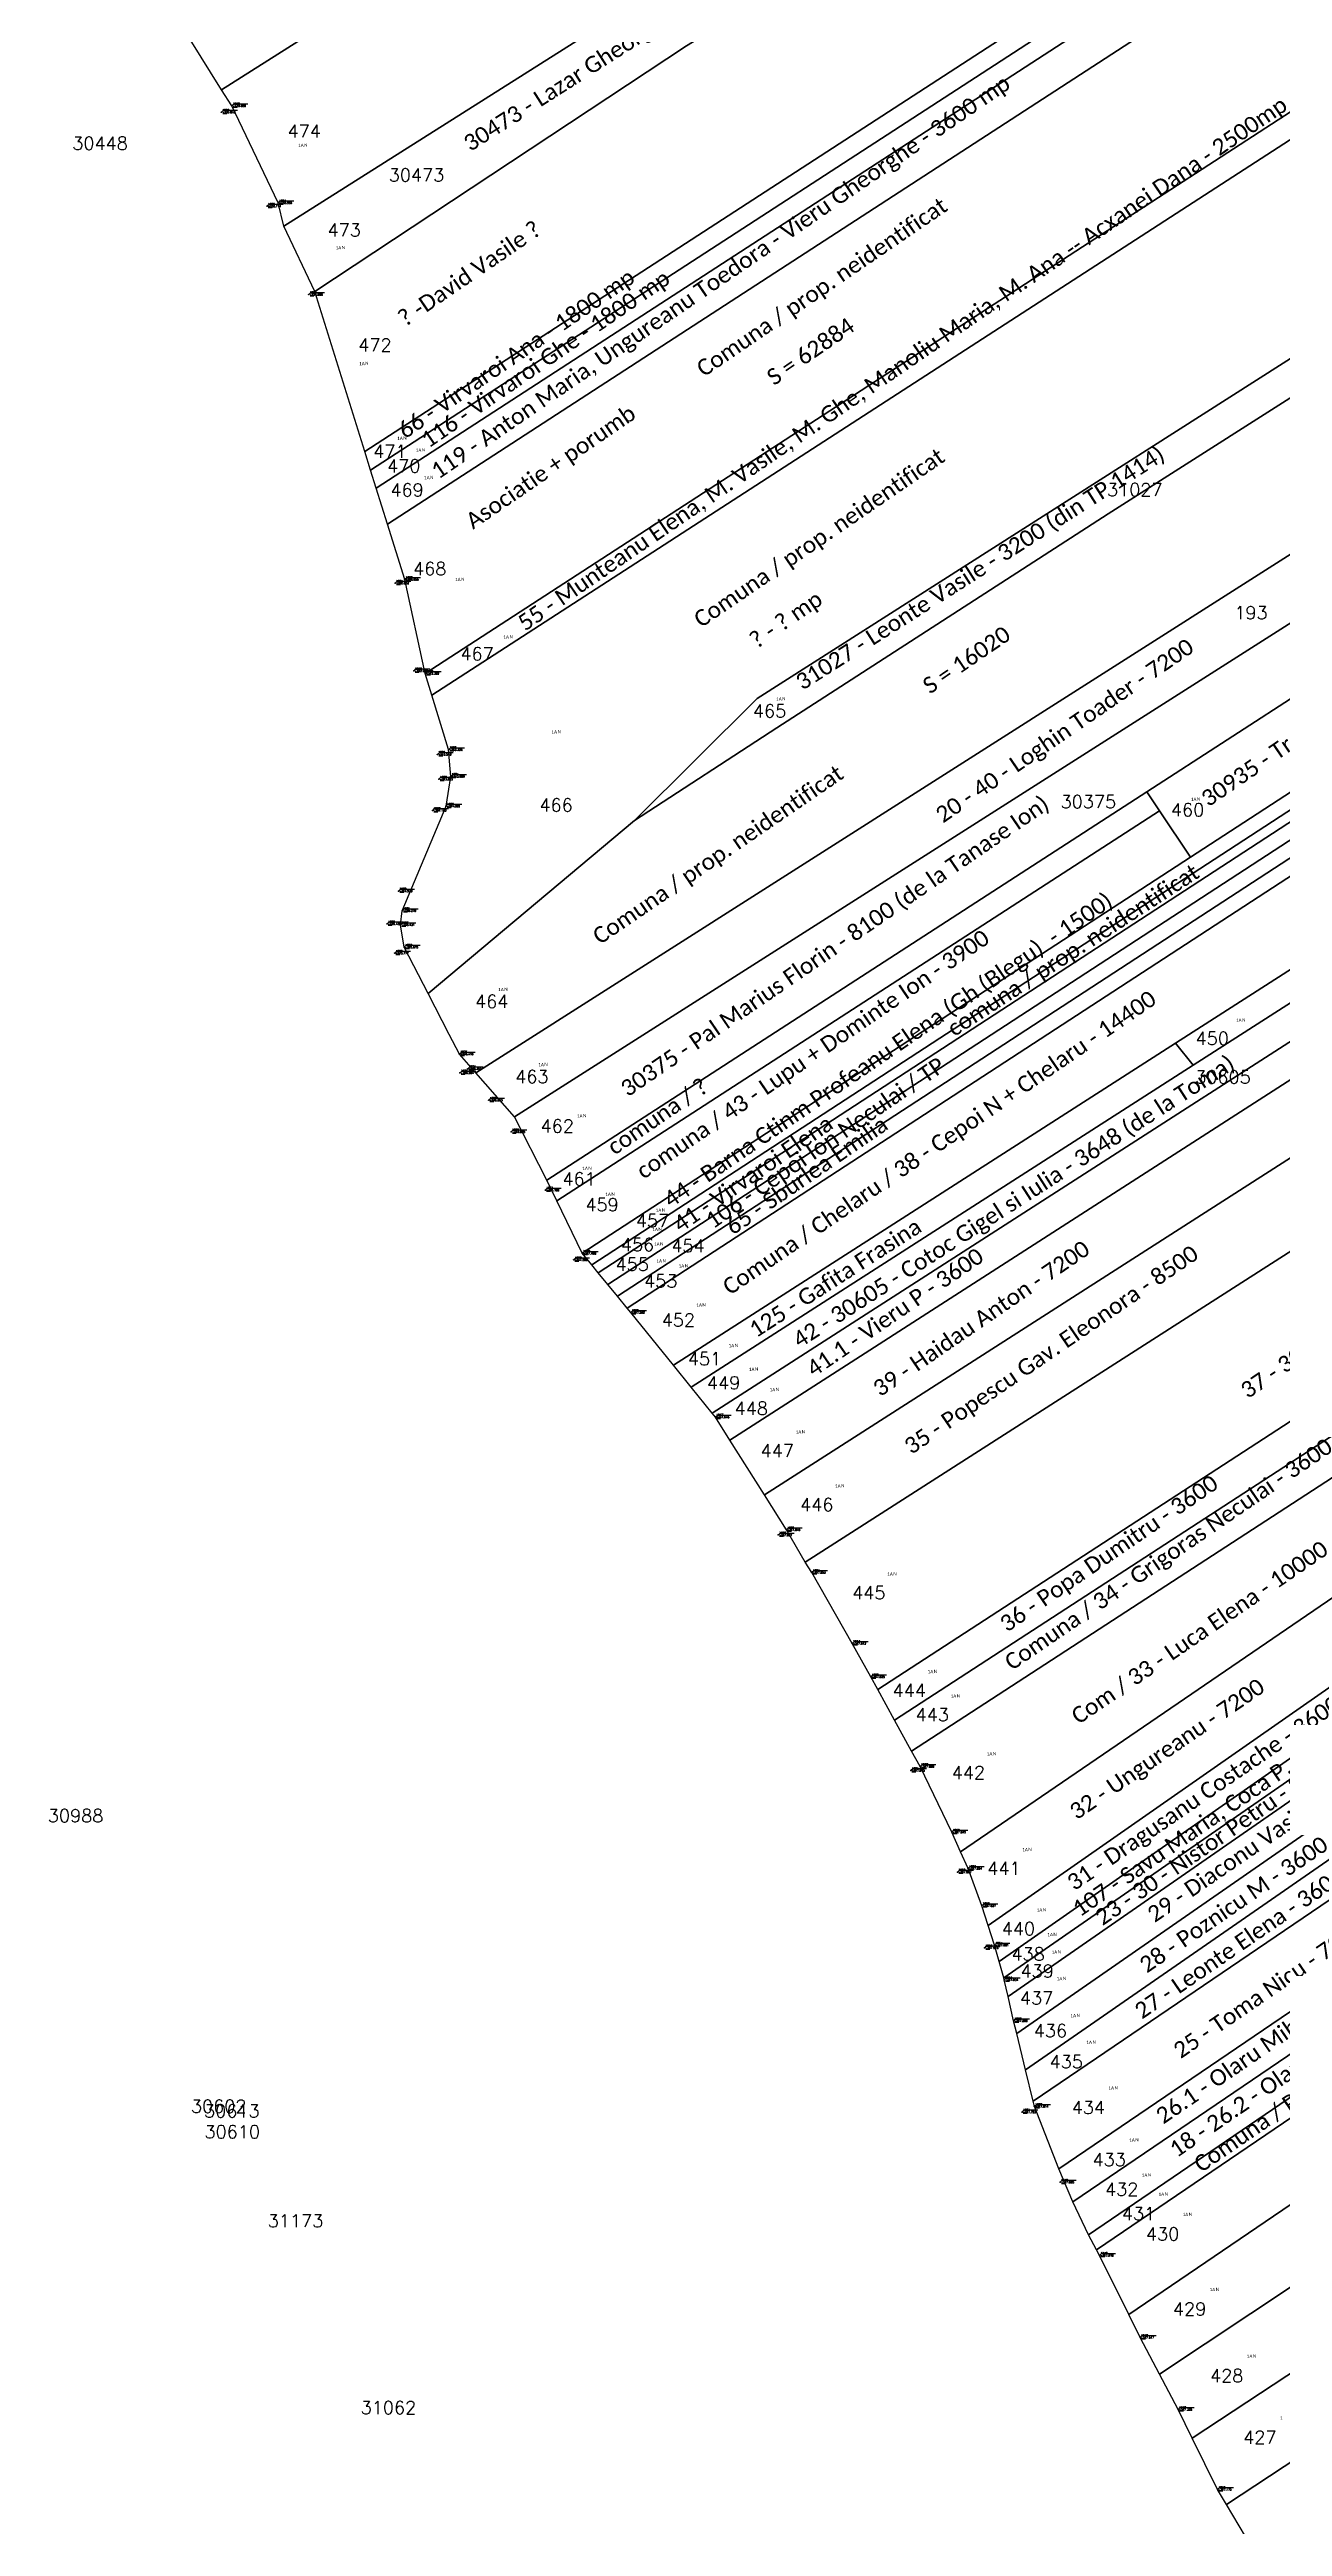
# Model space of a CAD drawing. Extents: x 611010 to 615314, y 642768 to 648579.
# Drawn here: x 613012 to 613393, y 646636 to 647401 of the extents above; entities that cross this region are included whole.
import ezdxf

# ---------------------------------------------------------------- set-up
doc = ezdxf.new("R2010")
doc.units = 0
doc.header["$LTSCALE"] = 0.5
doc.header["$MEASUREMENT"] = 0
doc.header["$PDMODE"] = 32
doc.header["$PDSIZE"] = 0.125
doc.layers.get('0').update_dxf_attribs({"color": 1, "linetype": 'CONTINUOUS'})
for name, color, linetype in [('0_pct_coduri', 20, 'CONTINUOUS'), ('0_pct_cote', 7, 'CONTINUOUS'), ('0_pct_denumiri', 7, 'CONTINUOUS'), ('0_pct_linii_marcaj', 7, 'CONTINUOUS'), ('0_pct_simboluri', 7, 'CONTINUOUS'), ('_CAT_FOL', 7, 'CONTINUOUS'), ('_IMPREJMUIT', 150, 'CONTINUOUS'), ('_NR_PARCELA', 50, 'CONTINUOUS'), ('_PARCELA_NOU_feb2025', 50, 'CONTINUOUS'), ('_TEXTE', 255, 'CONTINUOUS'), ('_TP', 1, 'CONTINUOUS'), ('LABEL-terenuri-active-2024', 210, 'CONTINUOUS')]:
    doc.layers.add(name, color=color, linetype=linetype)
doc.layers.add('_ID', color=176, linetype='CONTINUOUS', lineweight=30)
doc.layers.get('0').off()
doc.styles.add('ROMANS', font='ROMANS.SHX')
doc.styles.get("Standard").update_dxf_attribs({"font": 'romans.shx'})
doc.styles.add('texte', font='calibri.ttf')

# ---------------------------------------------------------------- blocks, each defined once
blk = doc.blocks.new('Punct')
blk.add_point((0, 0))
at = {"flags": 1}
for tag, p in [('DENPCT', (1.4, 0)), ('COTA', (1.4, -2.5)), ('COD', (1.4, -5))]:
    blk.add_attdef(tag, p, '', height=1.5, dxfattribs=at)

msp = doc.modelspace()

# ---------------------------------------------------------------- linework, layer by layer
at = {"layer": '0_pct_linii_marcaj'}
for points in [[(613065.1, 647381.65), (613065.64, 647382.18), (613069.93, 647382.18)], [(613068.33, 647383.63), (613068.87, 647384.16), (613073.16, 647384.16)], [(613079.18, 647352.67), (613079.71, 647353.2), (613084.03, 647353.2)], [(613082.58, 647353.68), (613083.12, 647354.22), (613087.41, 647354.22)], [(613092.07, 647325.36), (613092.6, 647325.89), (613096.89, 647325.89)], [(613118.73, 647236.29), (613119.26, 647236.83), (613123.55, 647236.83)], [(613121.69, 647237.45), (613122.22, 647237.98), (613126.51, 647237.98)], [(613124.53, 647209.2), (613125.06, 647209.73), (613129.35, 647209.73)], [(613128.03, 647208.42), (613128.57, 647208.95), (613132.86, 647208.95)], [(613131.79, 647183.45), (613132.33, 647183.98), (613136.62, 647183.98)], [(613135.23, 647184.9), (613135.77, 647185.43), (613140.06, 647185.43)], [(613132.26, 647175.78), (613132.8, 647176.32), (613137.09, 647176.32)], [(613135.89, 647176.66), (613136.42, 647177.19), (613140.71, 647177.19)], [(613130.29, 647166.09), (613130.83, 647166.62), (613135.12, 647166.62)], [(613134.44, 647167.44), (613134.97, 647167.97), (613139.26, 647167.97)], [(613119.81, 647141.27), (613120.34, 647141.8), (613124.6, 647141.8)], [(613120.9, 647135.2), (613121.43, 647135.73), (613125.72, 647135.73)], [(613116.24, 647131.11), (613116.77, 647131.64), (613121.03, 647131.64)], [(613120.4, 647130.86), (613120.93, 647131.39), (613125.04, 647131.39)], [(613118.6, 647122.1), (613119.13, 647122.64), (613123.42, 647122.64)], [(613121.55, 647123.92), (613122.09, 647124.45), (613126.38, 647124.45)], [(613138.58, 647090.95), (613139.12, 647091.48), (613143.41, 647091.48)], [(613138.75, 647085.11), (613139.28, 647085.64), (613143.6, 647085.64)], [(613141.15, 647086.43), (613141.68, 647086.97), (613145.79, 647086.97)], [(613147.62, 647076.7), (613148.15, 647077.23), (613152.44, 647077.23)], [(613154.54, 647066.94), (613155.07, 647067.47), (613159.36, 647067.47)], [(613165.11, 647048.99), (613165.64, 647049.52), (613169.9, 647049.52)], [(613173.86, 647027.45), (613174.4, 647027.99), (613178.66, 647027.99)], [(613176.49, 647029.44), (613177.02, 647029.98), (613181.31, 647029.98)], [(613191.49, 647011.19), (613192.02, 647011.73), (613196.31, 647011.73)], [(613217.61, 646978.91), (613218.14, 646979.45), (613222.43, 646979.45)], [(613239.52, 646944.1), (613240.06, 646944.64), (613244.35, 646944.64)], [(613237, 646942.51), (613237.53, 646943.04), (613241.82, 646943.04)], [(613247.36, 646930.91), (613247.89, 646931.44), (613252.18, 646931.44)], [(613259.85, 646909.05), (613260.38, 646909.59), (613264.67, 646909.59)], [(613265.58, 646898.73), (613266.11, 646899.26), (613270.4, 646899.26)], [(613277.92, 646869.82), (613278.46, 646870.36), (613282.75, 646870.36)], [(613280.85, 646871.03), (613281.38, 646871.56), (613285.64, 646871.56)], [(613290.62, 646850.75), (613291.16, 646851.28), (613295.45, 646851.28)], [(613292.38, 646838.49), (613292.91, 646839.02), (613297.2, 646839.02)], [(613295.61, 646839.54), (613296.15, 646840.07), (613300.47, 646840.07)], [(613299.88, 646828.09), (613300.41, 646828.62), (613304.7, 646828.62)], [(613300.72, 646815.06), (613301.25, 646815.59), (613305.54, 646815.59)], [(613303.81, 646815.94), (613304.34, 646816.47), (613308.46, 646816.47)], [(613306.8, 646805.22), (613307.34, 646805.75), (613311.66, 646805.75)], [(613309.7, 646792.52), (613310.23, 646793.05), (613314.52, 646793.05)], [(613312.28, 646764.42), (613312.82, 646764.96), (613317.11, 646764.96)], [(613316.1, 646766.15), (613316.63, 646766.68), (613320.95, 646766.68)], [(613324.06, 646742.78), (613324.59, 646743.32), (613328.88, 646743.32)], [(613336.25, 646720.18), (613336.78, 646720.71), (613341.07, 646720.71)], [(613348.76, 646694.79), (613349.3, 646695.33), (613353.59, 646695.33)], [(613360.51, 646672.55), (613361.04, 646673.09), (613365.33, 646673.09)], [(613372.68, 646647.89), (613373.21, 646648.43), (613377.5, 646648.43)]]:
    msp.add_lwpolyline(points, dxfattribs=at)
at = {"layer": '_PARCELA_NOU_feb2025'}
for points in [[(613301.53, 647561.79), (613311.98, 647544.86), (613065, 647388.45), (613055.4, 647404), (613269.41, 647541.19)], [(613082.5, 647353.6), (613068.26, 647383.55), (613065, 647388.45), (613311.98, 647544.86), (613331.02, 647502.43), (613084.3, 647346.42)], [(613387.24, 647511.76), (613342.8, 647484.48), (613208.57, 647402.07), (613093.83, 647326.23), (613084.3, 647346.42), (613331.02, 647502.43), (613376.91, 647531.44)], [(613370.77, 647448.13), (613371.74, 647447.15), (613109.28, 647276.8), (613093.83, 647326.23), (613208.57, 647402.07), (613342.8, 647484.48), (613357.38, 647470.11)], [(613375.87, 647443), (613111.06, 647271.12), (613109.28, 647276.8), (613371.74, 647447.15)], [(613379.96, 647438.89), (613112.82, 647265.5), (613111.06, 647271.12), (613375.87, 647443)], [(613388.04, 647430.78), (613116.29, 647254.39), (613112.82, 647265.5), (613379.96, 647438.89)], [(613127.95, 647208.34), (613121.61, 647237.37), (613116.29, 647254.39), (613388.04, 647430.78), (613407.41, 647411.32), (613412.28, 647409.78), (613424.4, 647400.75)], [(613121.47, 647123.84), (613120.32, 647130.78), (613120.82, 647135.12), (613134.36, 647167.36), (613135.81, 647176.58), (613135.16, 647184.82), (613130.02, 647201.59), (613429.82, 647395.58), (613452.78, 647373.66), (613465.82, 647350.66), (613230.39, 647200.59), (613192.52, 647162.99), (613128.83, 647109.59)], [(613127.95, 647208.34), (613424.4, 647400.75), (613429.82, 647395.58), (613130.02, 647201.59)], [(613469.87, 647340.25), (613413.35, 647305.06), (613338.85, 647257.61), (613236.53, 647191.52), (613192.52, 647162.99), (613230.39, 647200.59), (613465.82, 647350.66)], [(613138.51, 647090.87), (613135.37, 647096.94), (613128.83, 647109.59), (613192.52, 647162.99), (613236.53, 647191.52), (613338.85, 647257.61), (613413.35, 647305.06), (613469.87, 647340.25), (613482.98, 647312.74), (613486.49, 647303.24), (613143.57, 647085.08)], [(613155.47, 647071.48), (613143.57, 647085.08), (613486.49, 647303.24), (613492.83, 647286.1)], [(613350.75, 647171.83), (613165.52, 647051.98), (613155.47, 647071.48), (613492.83, 647286.1), (613499.6, 647268.14)], [(613505.46, 647243.5), (613449.2, 647206.91), (613364.18, 647151.62), (613354.67, 647165.94), (613350.75, 647171.83), (613499.6, 647268.14)], [(613181.33, 647023.38), (613179.36, 647025.78), (613452.11, 647203.37), (613506.63, 647238.87), (613507.34, 647235.65)], [(613181.33, 647023.38), (613507.34, 647235.65), (613508.41, 647230.8), (613184.29, 647019.77)], [(613184.29, 647019.77), (613508.41, 647230.8), (613509.48, 647225.93), (613187.28, 647016.14)], [(613187.28, 647016.14), (613509.48, 647225.93), (613510.56, 647221.03), (613190.28, 647012.49)], [(613191.41, 647011.11), (613190.28, 647012.49), (613510.56, 647221.03), (613516.35, 647194.66), (613359.57, 647094.2), (613204.55, 646994.87)], [(613176.41, 647029.37), (613364.18, 647151.62), (613449.2, 647206.91), (613452.11, 647203.37), (613179.36, 647025.78)], [(613518.34, 647185.62), (613365.07, 647087.41), (613359.57, 647094.2), (613516.35, 647194.66)], [(613521.08, 647175.75), (613216.54, 646980.05), (613210.05, 646988.07), (613365.07, 647087.41), (613518.34, 647185.62)], [(613217.53, 646978.83), (613216.54, 646980.05), (613521.08, 647175.75), (613524.08, 647165.8), (613222.02, 646971.7)], [(613350.75, 647171.83), (613354.67, 647165.94), (613168.61, 647045.56), (613165.52, 647051.98)], [(613176.41, 647029.37), (613168.61, 647045.56), (613354.67, 647165.94), (613364.18, 647151.62)], [(613526.87, 647156.6), (613530.04, 647145.29), (613232.65, 646954.82), (613222.02, 646971.7), (613524.08, 647165.8)], [(613239.44, 646944.02), (613232.65, 646954.82), (613530.04, 647145.29), (613535.92, 647124.32), (613536.9, 647120.81), (613245.3, 646934.05)], [(613265.5, 646898.65), (613259.77, 646908.97), (613247.28, 646930.83), (613245.3, 646934.05), (613536.9, 647120.81), (613541.9, 647102.9), (613548.75, 647077.36), (613267.64, 646894.76)], [(613365.07, 647087.41), (613210.05, 646988.07), (613204.55, 646994.87), (613359.57, 647094.2)], [(613272.86, 646885.3), (613267.64, 646894.76), (613548.75, 647077.36), (613551.78, 647066.47)], [(613278.12, 646875.76), (613272.86, 646885.3), (613551.78, 647066.47), (613554.83, 647055.5)], [(613290.55, 646850.67), (613280.77, 646870.95), (613278.12, 646875.76), (613554.83, 647055.5), (613556, 647051.31), (613563.67, 647029.35), (613293.21, 646844.67)], [(613299.8, 646828.01), (613295.54, 646839.46), (613293.21, 646844.67), (613563.67, 647029.35), (613570.63, 647009.43), (613301.79, 646821.87)], [(613303.73, 646815.86), (613301.79, 646821.87), (613570.63, 647009.43), (613574.39, 646998.66), (613305.14, 646810.82)], [(613305.14, 646810.82), (613574.39, 646998.66), (613576.44, 646992.81), (613306.56, 646805.73)], [(613306.72, 646805.14), (613306.56, 646805.73), (613576.44, 646992.81), (613578.31, 646987.44), (613307.89, 646800)], [(613309.62, 646792.44), (613307.89, 646800), (613578.31, 646987.44), (613580.07, 646982.41), (613582.13, 646976.81), (613310.56, 646788.56)], [(613313.28, 646777.35), (613310.56, 646788.56), (613582.13, 646976.81), (613586.05, 646966.15)], [(613590.44, 646954.19), (613315.64, 646767.65), (613313.28, 646777.35), (613586.05, 646966.15)], [(613316.02, 646766.07), (613315.64, 646767.65), (613590.44, 646954.19), (613598.15, 646933.22), (613323.53, 646746.81)], [(613323.53, 646746.81), (613598.15, 646933.22), (613601.8, 646922.57), (613327.91, 646736.65)], [(613603.18, 646918.22), (613605.13, 646911.94), (613332.74, 646726.47), (613327.91, 646736.65), (613601.8, 646922.57)], [(613605.13, 646911.94), (613606.91, 646906.29), (613335.25, 646721.81), (613332.74, 646726.47)], [(613336.17, 646720.1), (613335.25, 646721.81), (613606.91, 646906.29), (613613.84, 646884.34), (613345.15, 646701.88)], [(613348.68, 646694.71), (613345.15, 646701.88), (613613.84, 646884.34), (613621.36, 646860.49), (613354.66, 646683.39)], [(613360.43, 646672.47), (613354.66, 646683.39), (613621.36, 646860.49), (613628.71, 646837.45), (613364.77, 646663.69)], [(613372.6, 646647.81), (613364.77, 646663.69), (613628.71, 646837.45), (613636.37, 646815.07), (613375.33, 646643.22)], [(613389.01, 646620.17), (613375.33, 646643.22), (613636.37, 646815.07), (613644.37, 646791.66), (613646.74, 646785.94), (613392.82, 646614.8)]]:
    msp.add_lwpolyline(points, close=True, dxfattribs=at)

# ---------------------------------------------------------------- block references
at = {"layer": '0_pct_simboluri', "xscale": 3, "yscale": 3}
for p in [(613065.03, 647381.57), (613068.26, 647383.55), (613079.1, 647352.59), (613082.5, 647353.6), (613091.99, 647325.28), (613118.65, 647236.21), (613121.61, 647237.37), (613124.45, 647209.12), (613127.95, 647208.34), (613131.71, 647183.37), (613135.16, 647184.82), (613132.19, 647175.7), (613135.81, 647176.58), (613130.21, 647166.01), (613134.36, 647167.36), (613119.73, 647141.19), (613120.82, 647135.12), (613116.16, 647131.03), (613120.32, 647130.78), (613118.52, 647122.02), (613121.47, 647123.84), (613138.51, 647090.87), (613138.67, 647085.03), (613141.07, 647086.35), (613147.54, 647076.62), (613154.46, 647066.86), (613165.03, 647048.91), (613176.41, 647029.37), (613173.78, 647027.37), (613191.41, 647011.11), (613217.53, 646978.83), (613239.44, 646944.02), (613236.92, 646942.43), (613247.28, 646930.83), (613259.77, 646908.97), (613265.5, 646898.65), (613277.84, 646869.74), (613280.77, 646870.95), (613290.55, 646850.67), (613292.3, 646838.41), (613295.54, 646839.46), (613299.8, 646828.01), (613300.64, 646814.98), (613303.73, 646815.86), (613306.72, 646805.14), (613309.62, 646792.44), (613312.2, 646764.34), (613316.02, 646766.07), (613323.98, 646742.7), (613336.17, 646720.1), (613348.68, 646694.71), (613360.43, 646672.47), (613372.6, 646647.81)]:
    msp.add_blockref('Punct', p, dxfattribs=at)

# ---------------------------------------------------------------- texts
at = {"layer": '0_pct_coduri', "style": 'ROMANS'}
for p in [(613065.41, 647380.97), (613068.64, 647382.95), (613079.49, 647351.99), (613082.89, 647353), (613092.37, 647324.68), (613119.03, 647235.61), (613121.99, 647236.77), (613124.83, 647208.51), (613128.34, 647207.74), (613132.1, 647182.76), (613135.54, 647184.22), (613132.57, 647175.1), (613136.19, 647175.98), (613130.6, 647165.41), (613134.74, 647166.76), (613120.11, 647140.59), (613121.2, 647134.52), (613116.54, 647130.42), (613120.7, 647130.18), (613118.9, 647121.42), (613121.86, 647123.24), (613138.89, 647090.27), (613139.05, 647084.43), (613141.45, 647085.75), (613147.92, 647076.02), (613154.84, 647066.26), (613165.41, 647048.31), (613176.79, 647028.76), (613174.17, 647026.77), (613191.79, 647010.51), (613217.91, 646978.23), (613239.83, 646943.42), (613237.31, 646941.83), (613247.66, 646930.23), (613260.15, 646908.37), (613265.88, 646898.05), (613278.23, 646869.14), (613281.15, 646870.35), (613290.93, 646850.07), (613292.68, 646837.81), (613295.92, 646838.85), (613300.19, 646827.41), (613301.02, 646814.38), (613304.12, 646815.25), (613307.11, 646804.53), (613310, 646791.84), (613312.59, 646763.74), (613316.4, 646765.47), (613324.36, 646742.1), (613336.55, 646719.5), (613349.07, 646694.11), (613360.82, 646671.87), (613372.98, 646647.21)]:
    msp.add_text('lim', height=0.625, dxfattribs=at).set_placement(p)
at = {"layer": '0_pct_cote', "style": 'ROMANS'}
for s, p in [('330.818', (613065.85, 647381.26)), ('330.650', (613069.08, 647383.24)), ('332.714', (613079.93, 647352.28)), ('332.558', (613083.33, 647353.29)), ('334.686', (613092.81, 647324.97)), ('340.832', (613119.47, 647235.9)), ('340.655', (613122.43, 647237.06)), ('342.288', (613125.27, 647208.8)), ('342.392', (613128.78, 647208.03)), ('343.518', (613132.54, 647183.05)), ('343.336', (613135.98, 647184.51)), ('343.803', (613133.01, 647175.39)), ('343.680', (613136.63, 647176.27)), ('344.162', (613131.04, 647165.69)), ('344.092', (613135.18, 647167.05)), ('344.939', (613120.55, 647140.88)), ('345.278', (613121.64, 647134.8)), ('345.439', (613116.98, 647130.71)), ('345.431', (613121.14, 647130.46)), ('345.777', (613119.34, 647121.71)), ('345.615', (613122.3, 647123.53)), ('346.416', (613139.33, 647090.56)), ('346.504', (613139.49, 647084.72)), ('346.461', (613141.89, 647086.04)), ('346.663', (613148.36, 647076.3)), ('346.905', (613155.28, 647066.55)), ('347.109', (613165.85, 647048.6)), ('347.589', (613174.61, 647027.06)), ('347.408', (613177.23, 647029.05)), ('347.582', (613192.23, 647010.8)), ('347.645', (613218.35, 646978.52)), ('347.845', (613240.27, 646943.71)), ('347.987', (613237.75, 646942.12)), ('347.853', (613248.1, 646930.51)), ('347.812', (613260.59, 646908.66)), ('347.825', (613266.32, 646898.34)), ('347.975', (613278.67, 646869.43)), ('347.889', (613281.59, 646870.64)), ('347.842', (613291.37, 646850.36)), ('347.967', (613293.12, 646838.1)), ('347.954', (613296.36, 646839.14)), ('347.927', (613300.63, 646827.7)), ('347.916', (613301.46, 646814.66)), ('347.961', (613304.56, 646815.54)), ('347.934', (613307.55, 646804.82)), ('347.898', (613310.44, 646792.12)), ('347.753', (613313.03, 646764.03)), ('347.814', (613316.84, 646765.76)), ('347.625', (613324.8, 646742.39)), ('347.618', (613336.99, 646719.79)), ('347.517', (613349.51, 646694.4)), ('347.335', (613361.26, 646672.16)), ('347.175', (613373.42, 646647.5))]:
    msp.add_text(s, height=0.625, dxfattribs=at).set_placement(p)
at = {"layer": '0_pct_denumiri', "style": 'ROMANS'}
for s, p in [('1096', (613065.32, 647381.89)), ('1097', (613068.55, 647383.87)), ('1095', (613079.4, 647352.91)), ('1094', (613082.8, 647353.92)), ('1093', (613092.28, 647325.6)), ('1091', (613118.94, 647236.53)), ('1092', (613121.91, 647237.69)), ('1090', (613124.74, 647209.44)), ('1089', (613128.25, 647208.66)), ('1086', (613132.01, 647183.69)), ('1085', (613135.45, 647185.14)), ('1087', (613132.48, 647176.02)), ('1084', (613136.1, 647176.9)), ('1088', (613130.51, 647166.33)), ('1083', (613134.65, 647167.68)), ('1080', (613120.02, 647141.51)), ('1081', (613121.11, 647135.44)), ('1079', (613116.45, 647131.35)), ('1082', (613120.61, 647131.1)), ('1078', (613118.81, 647122.34)), ('1077', (613121.77, 647124.16)), ('1076', (613138.8, 647091.19)), ('1075', (613138.96, 647085.35)), ('1074', (613141.36, 647086.67)), ('1073', (613147.84, 647076.94)), ('1072', (613154.75, 647067.18)), ('1071', (613165.33, 647049.23)), ('1070', (613174.08, 647027.69)), ('1069', (613176.7, 647029.69)), ('1068', (613191.7, 647011.43)), ('1067', (613217.83, 646979.16)), ('1066', (613237.22, 646942.75)), ('1065', (613239.74, 646944.34)), ('1064', (613247.57, 646931.15)), ('1063', (613260.06, 646909.29)), ('1062', (613265.79, 646898.97)), ('1061', (613278.14, 646870.06)), ('1060', (613281.06, 646871.27)), ('1059', (613290.84, 646850.99)), ('1058', (613292.59, 646838.73)), ('1057', (613295.83, 646839.78)), ('1056', (613300.1, 646828.33)), ('1055', (613300.93, 646815.3)), ('1054', (613304.03, 646816.18)), ('1053', (613307.02, 646805.46)), ('1052', (613309.91, 646792.76)), ('1051', (613312.5, 646764.66)), ('1050', (613316.31, 646766.39)), ('1049', (613324.27, 646743.02)), ('1048', (613336.47, 646720.42)), ('1047', (613348.98, 646695.03)), ('1046', (613360.73, 646672.79)), ('1045', (613372.89, 646648.13))]:
    msp.add_text(s, height=0.625, dxfattribs=at).set_placement(p)
at = {"layer": '_CAT_FOL', "style": 'texte'}
for p in [(613089.5, 647370.83), (613101.09, 647339.22), (613108.36, 647303.49), (613120.11, 647280.4), (613125.84, 647276.78), (613128.39, 647268.29), (613137.97, 647236.86), (613152.89, 647219.11), (613237.11, 647199.96), (613167.74, 647189.79), (613365.15, 647168.99), (613151.29, 647110.29), (613379.1, 647100.83), (613163.68, 647087.12), (613175.6, 647071.3), (613177.25, 647055.07), (613184.36, 647047.09), (613199.92, 647042.18), (613198.88, 647036.27), (613199.4, 647031.71), (613200.15, 647026.51), (613207, 647024.97), (613212.47, 647012.91), (613222.43, 647000.38), (613228.69, 646993.06), (613235.1, 646986.79), (613243.14, 646973.72), (613255.3, 646957.08), (613271.41, 646929.87), (613283.89, 646899.77), (613290.99, 646892.22), (613302.14, 646874.36), (613313.1, 646844.8), (613317.57, 646826.2), (613320.85, 646818.62), (613322.16, 646813.19), (613323.74, 646805.02), (613327.98, 646793.6), (613332.89, 646785.36), (613339.7, 646771.24), (613346.12, 646755.18), (613350, 646744.36), (613355.18, 646738.48), (613362.62, 646732.22), (613370.96, 646709.05), (613382.41, 646688.48)]:
    msp.add_text('A', height=1, dxfattribs=at).set_placement(p)
at = {"layer": '_ID', "color": 40, "true_color": 0xf8d731}
for s, p in [('474', (613085.43, 647373.72)), ('473', (613097.77, 647343.2)), ('472', (613107.27, 647307.71)), ('471', (613111.86, 647274.88)), ('470', (613116.15, 647270.41)), ('469', (613117.2, 647262.96)), ('468', (613124.19, 647238.69)), ('467', (613138.81, 647212.4)), ('465', (613229.14, 647194.76)), ('466', (613163.2, 647165.71)), ('460', (613358.2, 647164.25)), ('464', (613143.32, 647105.1)), ('450', (613365.81, 647093.69)), ('463', (613155.71, 647081.93)), ('462', (613163.58, 647066.62)), ('461', (613170.3, 647050.33)), ('459', (613177.41, 647042.35)), ('457', (613192.97, 647037.44)), ('455', (613186.73, 647023.93)), ('456', (613188.35, 647030.03)), ('454', (613203.93, 647029.68)), ('453', (613195.5, 647018.82)), ('452', (613200.98, 647006.76)), ('451', (613209.03, 646994.81)), ('449', (613214.93, 646987.39)), ('448', (613223.47, 646979.52)), ('447', (613231.51, 646966.45)), ('446', (613243.67, 646949.81)), ('445', (613259.78, 646922.6)), ('444', (613272.26, 646892.51)), ('443', (613279.36, 646884.95)), ('442', (613290.51, 646867.09)), ('441', (613301.47, 646837.53)), ('440', (613305.94, 646818.93)), ('438', (613308.94, 646811.07)), ('439', (613311.75, 646805.82)), ('437', (613311.58, 646797.51)), ('436', (613315.82, 646787.43)), ('435', (613320.73, 646777.85)), ('434', (613327.54, 646763.73)), ('433', (613333.96, 646747.67)), ('432', (613337.84, 646738.5)), ('431', (613343.02, 646730.97)), ('430', (613350.46, 646724.71)), ('429', (613358.8, 646701.54)), ('428', (613370.25, 646680.97)), ('427', (613380.48, 646661.94))]:
    msp.add_text(s, height=4, dxfattribs=at).set_placement(p)
at = {"layer": '_IMPREJMUIT', "style": 'texte'}
for p in [(613090.57, 647370.91), (613102.16, 647339.31), (613109.43, 647303.57), (613121.18, 647280.49), (613126.9, 647276.86), (613129.46, 647268.37), (613139.03, 647236.94), (613153.96, 647219.19), (613238.18, 647200.04), (613168.81, 647189.88), (613366.21, 647169.08), (613152.36, 647110.37), (613380.17, 647100.91), (613164.74, 647087.2), (613176.67, 647071.39), (613178.32, 647055.16), (613185.43, 647047.17), (613200.98, 647042.26), (613199.95, 647036.35), (613200.47, 647031.8), (613201.21, 647026.59), (613208.07, 647025.06), (613213.54, 647012.99), (613223.49, 647000.46), (613229.76, 646993.14), (613236.16, 646986.87), (613244.21, 646973.8), (613256.36, 646957.17), (613272.48, 646929.95), (613284.96, 646899.86), (613292.06, 646892.3), (613303.21, 646874.44), (613314.17, 646844.88), (613318.63, 646826.28), (613321.91, 646818.7), (613323.23, 646813.27), (613324.81, 646805.1), (613329.04, 646793.68), (613333.96, 646785.45), (613340.77, 646771.32), (613347.19, 646755.26), (613351.06, 646744.44), (613356.25, 646738.56), (613363.69, 646732.3), (613372.02, 646709.13), (613383.47, 646688.56)]:
    msp.add_text('N', height=1, dxfattribs=at).set_placement(p)
at = {"layer": '_NR_PARCELA', "style": 'texte'}
for p in [(613088.67, 647370.83), (613100.26, 647339.22), (613107.54, 647303.48), (613119.28, 647280.4), (613125.01, 647276.78), (613127.57, 647268.29), (613137.14, 647236.85), (613152.06, 647219.11), (613236.28, 647199.95), (613166.91, 647189.79), (613364.32, 647168.99), (613150.46, 647110.29), (613378.27, 647100.83), (613162.85, 647087.12), (613174.77, 647071.3), (613176.42, 647055.07), (613183.53, 647047.09), (613199.09, 647042.18), (613198.05, 647036.27), (613198.57, 647031.71), (613199.32, 647026.51), (613206.17, 647024.97), (613211.64, 647012.91), (613221.6, 647000.38), (613227.86, 646993.05), (613234.27, 646986.78), (613242.31, 646973.71), (613254.47, 646957.08), (613270.58, 646929.87), (613283.06, 646899.77), (613290.16, 646892.22), (613301.31, 646874.36), (613312.27, 646844.8), (613316.74, 646826.2), (613320.02, 646818.61), (613321.33, 646813.18), (613322.91, 646805.01), (613327.15, 646793.6), (613332.06, 646785.36), (613338.88, 646771.24), (613345.3, 646755.17), (613349.17, 646744.36), (613354.35, 646738.48), (613361.79, 646732.22), (613370.13, 646709.05), (613381.58, 646688.48), (613391.82, 646669.45)]:
    msp.add_text('1', height=1, dxfattribs=at).set_placement(p)
at = {"layer": '_TEXTE', "style": 'texte'}
for s, rotation, p in [('30473 - Lazar Gheorghe - 7200 (din TP 934)', 32.51407, (613141.87, 647369.27)), ('119 - Anton Maria, Ungureanu Toedora - Vieru Gheorghe - 3600 mp', 34.38348, (613131.98, 647268.11)), ('55 - Munteanu Elena, M. Vasile, M. Ghe, Manoliu Maria, M. Ana -- Acxanei Dana - 2500mp', 34.38348, (613158.76, 647221.24)), ('Comuna / prop. neidentificat', 34.38348, (613213.96, 647299.7)), ('? -David Vasile ?', 34.38348, (613121.77, 647315.21)), ('66 - Virvaroi Ana - 1800 mp', 34.38348, (613121.77, 647280.59)), ('116 - Virvaroi Ghe - 1800 mp', 34.38348, (613128.94, 647277.71)), ('S = 62884', 34.38348, (613235.63, 647297.04)), ('Asociatie + porumb', 34.38348, (613142.69, 647252.69)), ('Comuna / prop. neidentificat', 34.38348, (613213.13, 647222.31)), ('31027 - Leonte Vasile - 3200 (din TP 1414)', 32.51407, (613244.43, 647203)), ('30935 - Trofin Costica si camelia - 4160', 34.38348, (613369.76, 647166.98)), ('? - ? mp', 34.38348, (613230.31, 647215.84)), ('S = 16020', 34.38348, (613283.78, 647201.83)), ('20 - 40 - Loghin Toader - 7200', 34.38348, (613287.78, 647161.99)), ('Comuna / prop. neidentificat', 34.38348, (613181.89, 647124.51)), ('30375 - Pal Marius Florin - 8100 (de la Tanase Ion)', 34.38348, (613190.5, 647077.48)), ('comuna / prop. neidentificat', 33.06857, (613291.27, 647096.1)), ('44 - Barna Ctinm Profeanu Elena (Gh (Blegu)  - 1500)', 34.38348, (613203.76, 647043.24)), ('comuna / 43 - Lupu + Dominte Ion - 3900', 34.38348, (613195.35, 647052.07)), ('Comuna / Chelaru / 38 - Cepoi N + Chelaru - 14400', 34.38348, (613222.02, 647016.3)), ('37 - 30167 - Banciu Ioan Lucian - 15000 (de la Scutaru Dumitru)', 34.38348, (613381.91, 646984.33)), ('106 - Cepoi Ion Neculai / TP', 34.38348, (613216.75, 647036.73)), ('42 - 30605 - Cotoc Gigel si Iulia - 3648 (de la Toma)', 32.7247, (613243.53, 646999.98)), ('comuna / ?', 34.38348, (613186.39, 647059.51)), ('41 - Virvaroi Elena', 34.38348, (613206.75, 647035.63)), ('65 - Sburlea Emilia', 34.38348, (613222.95, 647034.86)), ('125 - Gafita Frasina', 32.7247, (613230.06, 647003.13)), ('41.1 - Vieru P - 3600', 34.38348, (613247.92, 646991.03)), ('39 - Haidau Anton - 7200', 34.38348, (613268.42, 646984.92)), ('35 - Popescu Gav. Eleonora - 8500', 34.38348, (613278.06, 646967.11)), ('Comuna / 34 - Grigoras Neculai - 3600', 34.38348, (613309.08, 646900.45)), ('36 - Popa Dumitru - 3600', 34.38348, (613307.6, 646912.27)), ('Com / 33 - Luca Elena - 10000', 34.38348, (613329.68, 646883.81)), ('32 - Ungureanu - 7200', 34.38348, (613329.11, 646854.34)), ('107 - Savu Maria, Coca P., Andreescu T.', 34.38348, (613330.02, 646824.36)), ('31 - Dragusanu Costache - 3600', 34.38348, (613328.34, 646832.45)), ('23 - 30 - Nistor Petru - 3600', 34.38348, (613337.04, 646821.69)), ('29 - Diaconu Vasile - 3600', 34.38348, (613353.15, 646822.64)), ('28 - Poznicu M - 3600', 34.38348, (613350.72, 646807.04)), ('26.1 - Olaru Mihaita - 3600 (de la Olaru Petru) ', 34.38348, (613355.79, 646760.42)), ('27 - Leonte Elena - 3600', 34.38348, (613349.22, 646792.83)), ('Comuna / Poiana Mircea, Popescu A., Trofin Al.', 34.38348, (613367.54, 646745.49)), ('25 - Toma Nicu - 7200', 34.38348, (613361.18, 646780.64)), ('18 - 26.2 - Olariu Vasile - 3600', 34.38348, (613359.97, 646750.09))]:
    msp.add_text(s, height=5, rotation=rotation, dxfattribs=at).set_placement(p)
at = {"layer": '_TP'}
msp.add_text('193', height=4, dxfattribs=at).set_placement((613377.76, 647225.08))
at = {"layer": 'LABEL-terenuri-active-2024'}
for s, p in [('30448', (613018.98, 647370)), ('30473', (613116.69, 647360.19)), ('31027', (613338.45, 647263.03)), ('30375', (613324.14, 647166.73)), ('30605', (613365.68, 647081.77)), ('30988', (613011.43, 646853.8)), ('30602', (613055.6, 646764.13)), ('30613', (613059.66, 646762.66)), ('30610', (613059.8, 646756.22)), ('31173', (613079.33, 646728.75)), ('31062', (613108.01, 646671.12))]:
    msp.add_text(s, height=4, dxfattribs=at).set_placement(p)

doc.saveas('drawing.dxf')
